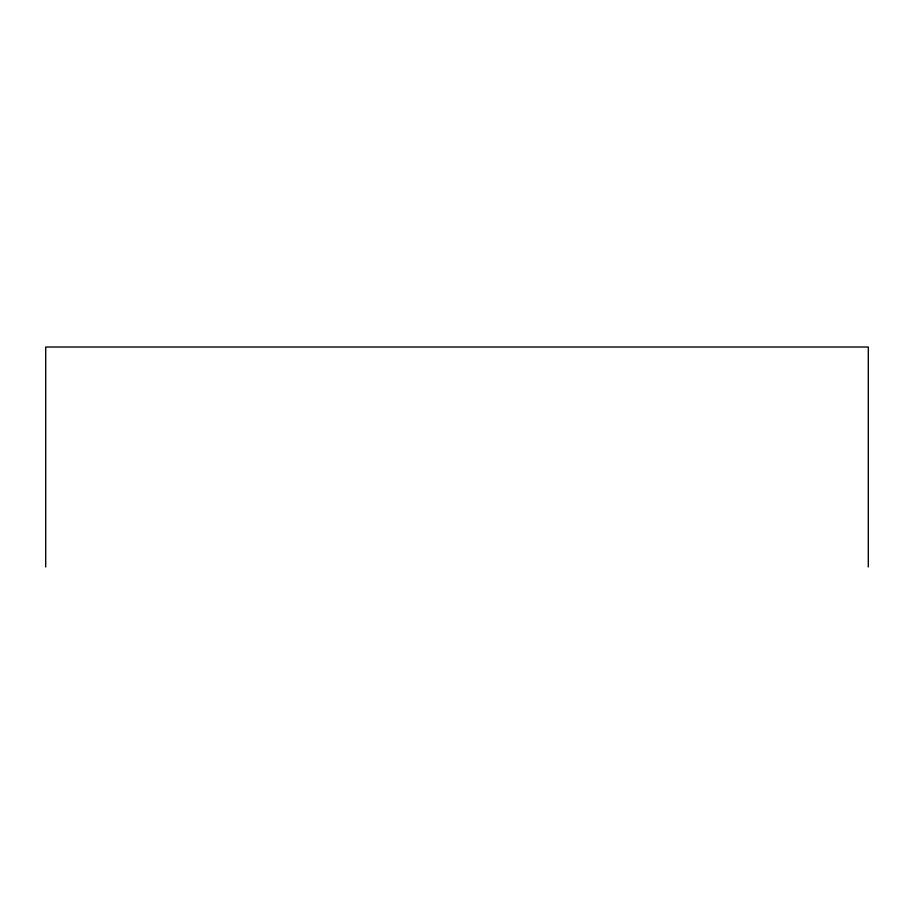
<?xml version="1.0" encoding="UTF-8"?>
<svg xmlns="http://www.w3.org/2000/svg" width="914" height="914" viewBox="0 0 914 914"><rect width="100%" height="100%" fill="white"/><g stroke="black" fill="none" stroke-linecap="round" stroke-linejoin="round"><path stroke-width="1.37" d="M868.3 566.977L868.3 347.023L45.7 347.023L45.7 566.977"/></g></svg>
